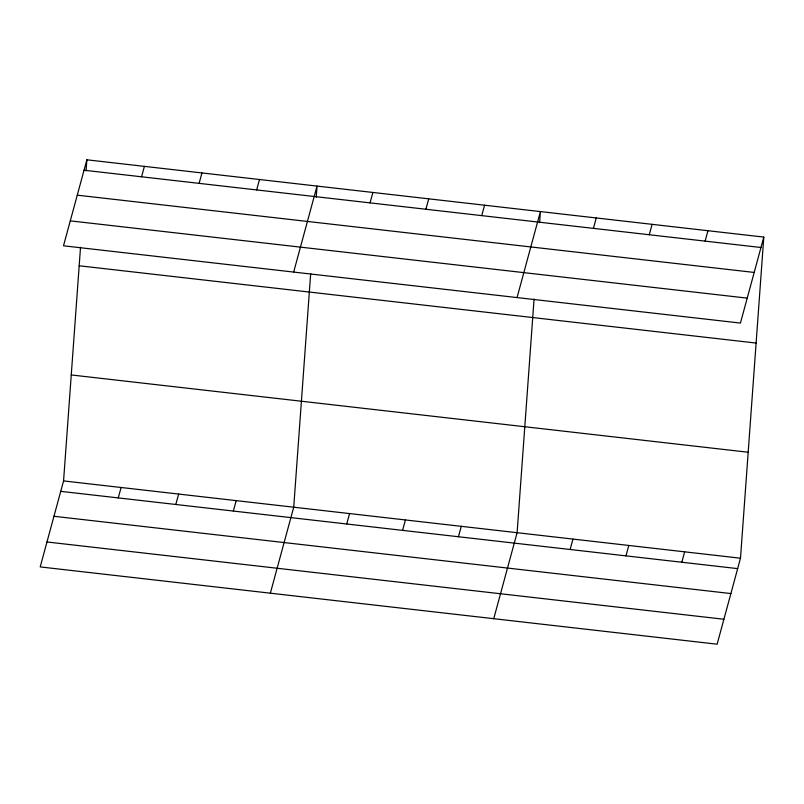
<?xml version="1.0" encoding="UTF-8"?>
<svg xmlns="http://www.w3.org/2000/svg" width="804" height="804" viewBox="0 0 804 804"><rect width="100%" height="100%" fill="white"/><g stroke="black" fill="none" stroke-linecap="round" stroke-linejoin="round"><path stroke-width="1.21" d="M763.8 237.09L740.434 323.077L63.506 245.793L86.872 159.805L763.8 237.09L740.494 558.207L717.128 644.195L40.2 566.91L63.566 480.923L80.521 247.29M86.068 170.9L86.872 159.805M310.676 273.571L293.721 507.203L270.355 593.191M316.223 197.171L317.027 186.086L293.661 272.074M534.067 299.068L517.103 532.7L493.746 618.688M539.605 222.678L540.409 211.583L517.052 297.57M141.574 176.79L144.408 166.378M199.121 183.362L201.945 172.94M118.268 497.907L121.102 487.495M256.657 189.935L259.481 179.513M175.815 504.48L178.639 494.068M233.351 511.053L236.185 500.631M370.041 202.879L372.875 192.457M425.889 209.251L428.723 198.829M346.735 523.997L349.569 513.575M481.737 215.623L484.561 205.211M402.583 530.369L405.417 519.947M458.431 536.74L461.265 526.329M593.432 228.376L596.256 217.954M649.28 234.748L652.104 224.336M570.126 549.494L572.95 539.082M705.118 241.13L707.952 230.708M625.974 555.876L628.798 545.454M681.822 562.247L684.646 551.825M84.038 170.227L760.966 247.501M77.264 195.161L754.192 272.445M70.28 220.859L747.217 298.133M79.174 265.772L756.112 343.057M71.254 374.955L748.182 452.24M63.566 480.923L740.494 558.207M60.732 491.344L737.66 568.619M53.958 516.279L730.886 593.563M46.974 541.976L723.912 619.251"/></g></svg>
